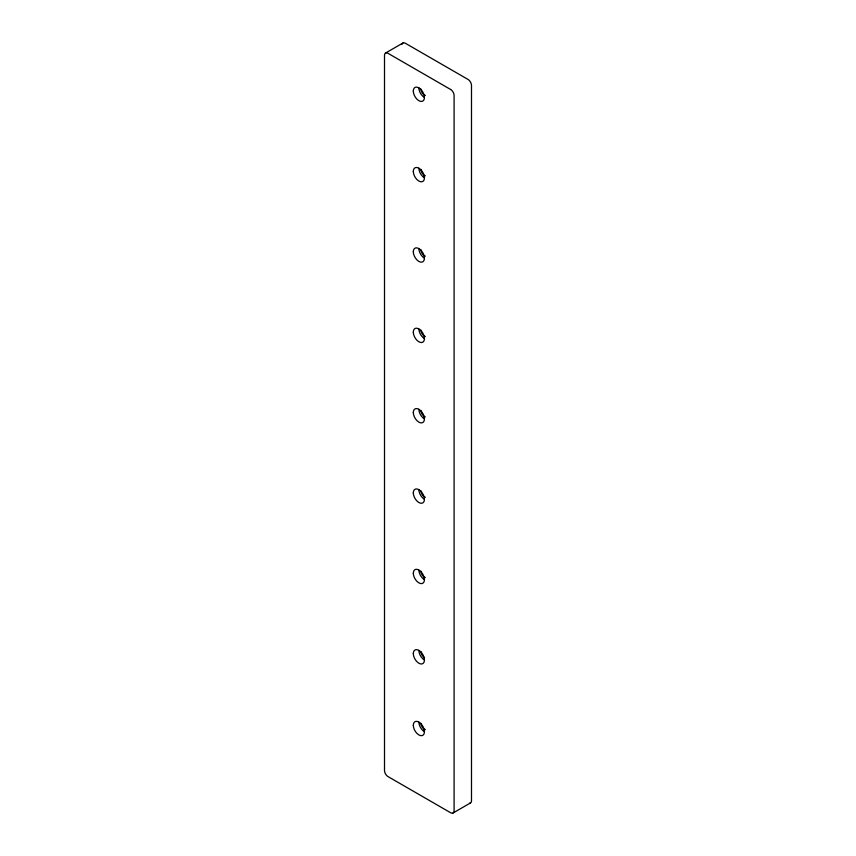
<?xml version="1.0" encoding="UTF-8"?>
<svg xmlns="http://www.w3.org/2000/svg" width="856" height="856" viewBox="0 0 856 856"><rect width="100%" height="100%" fill="white"/><g stroke="black" fill="none" stroke-linecap="round" stroke-linejoin="round"><path stroke-width="1.28" d="M385.521 53.072L402.919 43.025M453.081 812.975L470.479 802.928M424.448 579.662A7.875 4.548 60 0 1 418.873 570.021M425.346 577.64A4.922 2.846 60 0 1 420.959 571.23M424.448 338.58A7.875 4.548 60 0 1 418.873 328.929M425.346 336.547A4.922 2.846 60 0 1 420.959 330.138M424.448 177.855A7.875 4.548 60 0 1 418.873 168.204M425.346 175.822A4.922 2.846 60 0 1 420.959 169.413M424.448 499.305A7.875 4.548 60 0 1 418.873 489.653M425.346 497.272A4.922 2.846 60 0 1 420.959 490.863M424.448 660.03A7.875 4.548 60 0 1 418.873 650.378M424.448 657.611A4.922 2.846 60 0 1 420.959 651.587M424.448 418.937A7.875 4.548 60 0 1 418.873 409.296M425.346 416.915A4.922 2.846 60 0 1 420.959 410.505M424.448 97.488A7.875 4.548 60 0 1 418.873 87.847M425.346 95.465A4.922 2.846 60 0 1 420.959 89.056M424.448 258.212A7.875 4.548 60 0 1 418.873 248.572M425.346 256.19A4.922 2.846 60 0 1 420.959 249.781M424.448 731.709A7.875 4.548 60 0 1 418.873 722.068M425.346 729.687A4.922 2.846 60 0 1 420.959 723.277M402.02 44.309A4.922 2.846 60 0 1 405.38 43.271L468.018 79.426A4.922 2.846 60 0 1 471.495 85.461L471.495 800.681A4.922 2.846 60 0 1 469.762 803.153M450.62 89.473L387.982 53.307A4.922 2.846 60 0 0 384.505 55.319L384.505 770.539A4.922 2.846 60 0 0 387.982 776.574L450.62 812.729A4.922 2.846 60 0 0 454.097 810.728L454.097 95.498A4.922 2.846 60 0 0 450.62 89.473M413.309 573.231A7.875 4.548 60 0 0 421.655 583.621A7.875 4.548 60 0 0 421.655 572.493A7.875 4.548 60 0 0 413.309 573.231M413.309 332.149A7.875 4.548 60 0 0 421.655 342.539A7.875 4.548 60 0 0 421.655 331.4A7.875 4.548 60 0 0 413.309 332.149M413.309 171.425A7.875 4.548 60 0 0 421.655 181.814A7.875 4.548 60 0 0 421.655 170.676A7.875 4.548 60 0 0 413.309 171.425M413.309 492.874A7.875 4.548 60 0 0 421.655 503.264A7.875 4.548 60 0 0 421.655 492.125A7.875 4.548 60 0 0 413.309 492.874M413.309 653.599A7.875 4.548 60 0 0 421.655 663.989A7.875 4.548 60 0 0 421.655 652.85A7.875 4.548 60 0 0 413.309 653.599M413.309 412.506A7.875 4.548 60 0 0 421.655 422.896A7.875 4.548 60 0 0 421.655 411.768A7.875 4.548 60 0 0 413.309 412.506M413.309 91.057A7.875 4.548 60 0 0 421.655 101.447A7.875 4.548 60 0 0 421.655 90.319A7.875 4.548 60 0 0 413.309 91.057M413.309 251.782A7.875 4.548 60 0 0 421.655 262.171A7.875 4.548 60 0 0 421.655 251.043A7.875 4.548 60 0 0 413.309 251.782M413.309 725.289A7.875 4.548 60 0 0 421.655 735.678A7.875 4.548 60 0 0 421.655 724.54A7.875 4.548 60 0 0 413.309 725.289"/></g></svg>
